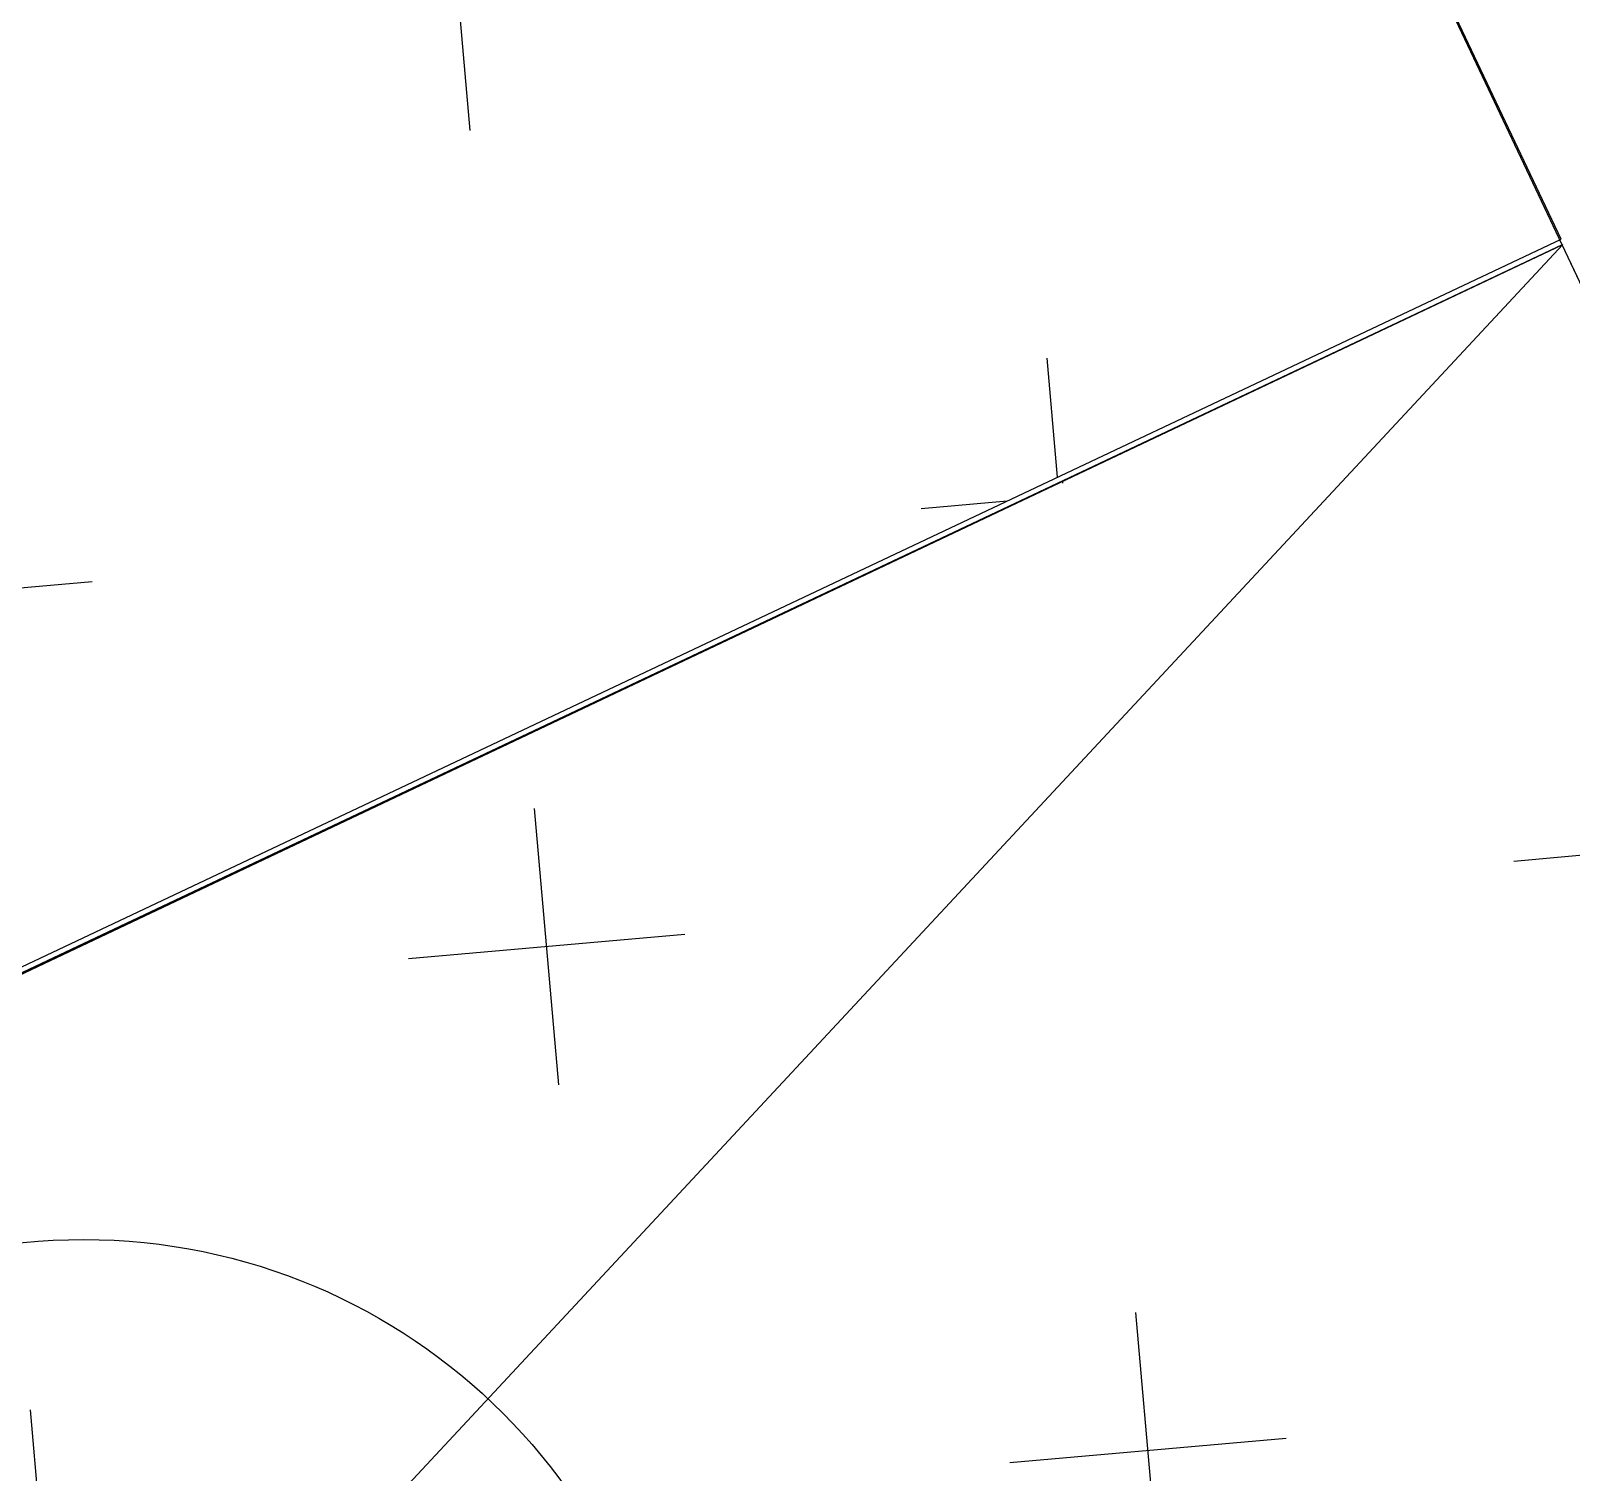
# Model space of a CAD drawing. Extents: x -809667 to 586099, y 3084146 to 3634412.
# Drawn here: x 381290.226 to 381292.518, y 3084296.399 to 3084298.544 of the extents above; entities that cross this region are included whole.
import ezdxf

# ---------------------------------------------------------------- set-up
doc = ezdxf.new("R2010")
doc.units = 0
doc.header["$LTSCALE"] = 0.5
doc.layers.add('文字', color=7, linetype='CONTINUOUS')

# ---------------------------------------------------------------- blocks, each defined once
blk = doc.blocks.new('123213')
at = {"layer": '文字', "linetype": 'Continuous'}
h = blk.add_hatch(dxfattribs=at)
h.set_pattern_fill('CROSS', color=8, scale=0.5200298169371408, angle=95.03494910525421)
h.set_pattern_definition([(95.03494910525414, (381886.7572083869, 3087157.85315947), (-0.8948146622980129, 0.7499090096577075), [0.4127736671938554, -1.238321001581566]), (185.0349491052542, (381886.9446856393, 3087158.076863135), (-0.7499090096577075, -0.8948146622980129), [0.4127736671938553, -1.238321001581566])])
h.paths.add_polyline_path([(381880.9267200639, 3087157.339473971), (381886.3525893165, 3087159.903137011), (381885.3274589877, 3087162.064331706), (381879.9033993144, 3087159.501679861)])
h = blk.add_hatch(dxfattribs=at)
h.set_pattern_fill('CROSS', color=8, scale=0.5200298169371408, angle=95.03494910525421)
h.set_pattern_definition([(95.03494910525414, (381887.7838927904, 3087155.683846412), (-0.8948146622980129, 0.7499090096577075), [0.4127736671938554, -1.238321001581566]), (185.0349491052542, (381887.9713700428, 3087155.907550077), (-0.7499090096577075, -0.8948146622980129), [0.4127736671938553, -1.238321001581566])])
h.paths.add_polyline_path([(381881.9534044674, 3087155.170160913), (381887.37927372, 3087157.733823953), (381886.3541433912, 3087159.895018648), (381880.9300837179, 3087157.332366803)])
at = {"layer": '文字', "color": 8, "linetype": 'Continuous'}
for points in [[(381880.9267200639, 3087157.339473971), (381886.3525893165, 3087159.903137011), (381885.3274589877, 3087162.064331706), (381879.9033993144, 3087159.501679861)], [(381881.9534044674, 3087155.170160913), (381887.37927372, 3087157.733823953), (381886.3541433912, 3087159.895018648), (381880.9300837179, 3087157.332366803)]]:
    blk.add_lwpolyline(points, close=True, dxfattribs=at)
at = {"layer": '文字', "color": 8, "linetype": 'Continuous', "flags": 128}
for points in [[(381880.9308613664, 3087157.32830717), (381886.354144007, 3087159.895018178), (381885.3274596045, 3087162.064331235), (381879.904176963, 3087159.497620228)], [(381881.9575457699, 3087155.158994112), (381887.3808284105, 3087157.72570512), (381886.354144008, 3087159.895018177), (381880.9308613664, 3087157.32830717)]]:
    blk.add_lwpolyline(points, close=True, dxfattribs=at)
at = {"layer": '文字', "color": 8, "linetype": 'Continuous'}
blk.add_lwpolyline([(381881.9534044674, 3087155.170160913), (381886.3550783934, 3087159.895460399)], dxfattribs=at)
blk.add_circle((381884.1542414303, 3087157.532810656), 0.8823313959797435, dxfattribs=at)

msp = doc.modelspace()

# ---------------------------------------------------------------- block references
at = {"layer": '文字', "color": 8}
msp.add_blockref('123213', (-593.8496636126656, -2861.669633126352), dxfattribs=at)

doc.saveas('drawing.dxf')
